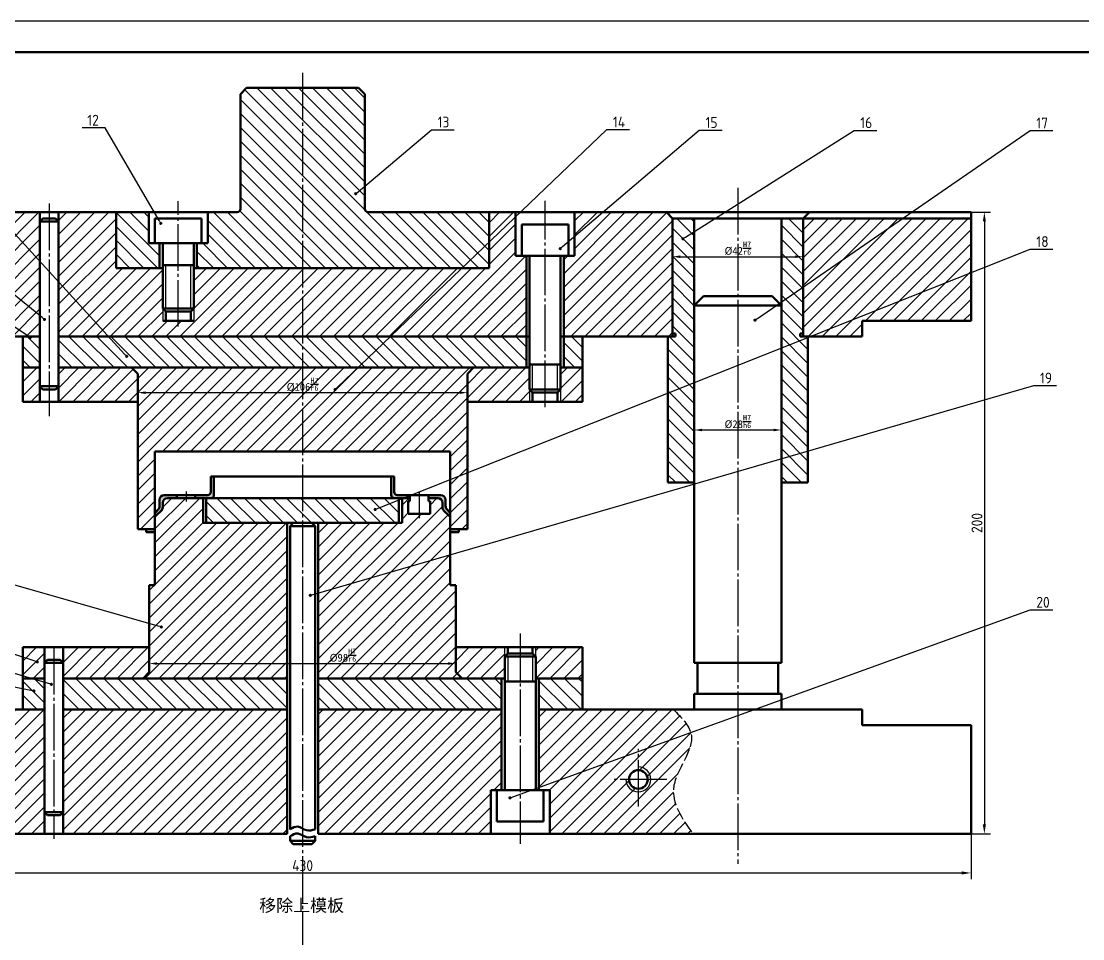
# Model space of a CAD drawing. Header units: millimetres. Extents: x 107 to 948, y 46 to 640.
# Drawn here: x 303.6 to 645, y 344.9 to 640.1 of the extents above; entities that cross this region are included whole.
import ezdxf
from ezdxf import colors
from ezdxf.entities.mleader import LeaderData, LeaderLine
from ezdxf.enums import TextEntityAlignment as Align
from ezdxf.math import Vec2, Vec3

# ---------------------------------------------------------------- set-up
doc = ezdxf.new("R2010")
doc.units = ezdxf.units.MM
doc.linetypes.add('点画线', pattern=[18, 15, -1, 1, -1])
doc.linetypes.add('虚线', pattern=[5, 4, -1])
for name, color, linetype in [('剖面线', 3, 'Continuous'), ('引线', 6, 'Continuous'), ('文字', 7, 'Continuous'), ('标注', 3, 'Continuous'), ('点画线', 1, '点画线'), ('细实线', 1, 'Continuous'), ('虚线', 7, '虚线'), ('辅助线', 4, 'Continuous')]:
    doc.layers.add(name, color=color, linetype=linetype)
doc.layers.add('粗实线', color=7, linetype='Continuous', lineweight=50)
doc.layers.add('粗实线 @ 1', color=7, linetype='Continuous', lineweight=50)
doc.styles.add('数字直体', font='isocp.shx')
doc.styles.add('汉字长仿宋体', font='hyswlongfangsong.ttf', dxfattribs={"width": 0.67})
doc.dimstyles.new('ISO-25', dxfattribs={"dimtxt": 2.5, "dimasz": 2.5, "dimexe": 1.25, "dimexo": 0.625, "dimtad": 1, "dimdsep": 46, "dimtxsty": 'Standard', "dimcen": 2.5, "dimadec": 0, "dimazin": 0, "dimtfac": 1, "dimtmove": 0, "dimatfit": 3, "dimfxl": 1, "dimarcsym": 0})
doc.dimstyles.new('机械基本', dxfattribs={"dimtxt": 3.5, "dimasz": 3, "dimexe": 2, "dimexo": 0, "dimtad": 1, "dimdsep": 46, "dimtxsty": '数字直体', "dimcen": 2.5, "dimadec": 0, "dimazin": 0, "dimtfac": 1, "dimtmove": 0, "dimatfit": 3, "dimfxl": 1, "dimarcsym": 0})

# ---------------------------------------------------------------- blocks, each defined once
blk = doc.blocks.new('*D3')
at = {"layer": 'Defpoints', "color": 0, "transparency": 16777216}
for p in [(179.07, 381.69), (609.07, 381.69), (609.07, 366.1)]:
    blk.add_point(p, dxfattribs=at)
at = {"layer": '标注', "color": 0, "lineweight": -2, "transparency": 16777216}
for p, q in [((179.07, 381.69), (179.07, 364.1)), ((609.07, 381.69), (609.07, 364.1)), ((182.07, 366.1), (606.07, 366.1))]:
    blk.add_line(p, q, dxfattribs=at)
at = {"layer": '标注', "color": 0, "transparency": 16777216}
for points in [[(182.07, 366.6), (182.07, 365.6), (179.07, 366.1)], [(606.07, 366.6), (606.07, 365.6), (609.07, 366.1)]]:
    blk.add_solid(points, dxfattribs=at)
at = {"layer": '标注', "color": 0, "transparency": 16777216, "insert": (394.07, 368.47), "char_height": 3.5, "attachment_point": 5, "style": '数字直体'}
blk.add_mtext('430', dxfattribs=at)
blk = doc.blocks.new('*D6')
at = {"layer": 'Defpoints', "color": 0, "transparency": 16777216}
for p in [(586.07, 578.69), (606.07, 378.69), (613.36, 378.69)]:
    blk.add_point(p, dxfattribs=at)
at = {"layer": '标注', "color": 0, "lineweight": -2, "transparency": 16777216}
for p, q in [((586.07, 578.69), (615.36, 578.69)), ((613.36, 575.69), (613.36, 381.69)), ((606.07, 378.69), (615.36, 378.69))]:
    blk.add_line(p, q, dxfattribs=at)
at = {"layer": '标注', "color": 0, "transparency": 16777216}
for points in [[(612.86, 575.69), (613.86, 575.69), (613.36, 578.69)], [(612.86, 381.69), (613.86, 381.69), (613.36, 378.69)]]:
    blk.add_solid(points, dxfattribs=at)
at = {"layer": '标注', "color": 0, "transparency": 16777216, "insert": (610.98, 478.69), "char_height": 3.5, "attachment_point": 5, "rotation": 90, "style": '数字直体'}
blk.add_mtext('200', dxfattribs=at)
blk = doc.blocks.new('装订A1(带注释性)')
at = {"layer": '粗实线'}
blk.add_line((0, 574), (-806, 574), dxfattribs=at)
at = {"layer": '辅助线'}
blk.add_line((10, 584), (-831, 584), dxfattribs=at)
at = {"layer": '文字', "style": '汉字长仿宋体', "width": 0.67}
for tag, height, p in [('单位名称', 7, (-25, 47)), ('图名', 7, (-25, 28)), ('设计者', 3.5, (-162, 24.46)), ('标准化', 3.5, (-122, 24.46)), ('质量', 3.5, (-68, 13.5)), ('审核者', 3.5, (-162, 10.46)), ('工艺者', 3.5, (-162, 3.54)), ('批准者', 3.5, (-122, 3.54))]:
    blk.add_attdef(tag, text='', height=height, dxfattribs=at).set_placement(p, align=Align.MIDDLE)
at = {"layer": '文字', "style": '数字直体'}
for tag, height, p in [('45', 5, (-75, 42)), ('16.10.10', 3.5, (-148, 24.5)), ('16.10.10', 3.5, (-108, 24.5)), ('1:1', 3.5, (-56, 13.5)), ('16.10.10', 3.5, (-148, 10.5)), ('001', 5, (-25, 9)), ('16.10.10', 3.5, (-148, 3.5)), ('16.10.10', 3.5, (-108, 3.57)), ('1', 3.5, (-87.01, 4.2)), ('1', 3.5, (-63.1, 4.31))]:
    blk.add_attdef(tag, text='', height=height, dxfattribs=at).set_placement(p, align=Align.MIDDLE)
blk = doc.blocks.new('_Dot')
at = {"color": 0, "linetype": 'ByBlock', "lineweight": -2}
blk.add_line((-0.5, 0), (-1, 0), dxfattribs=at)
at = {"color": 0, "linetype": 'ByBlock', "const_width": 0.5}
blk.add_lwpolyline([(-0.25, 0, 1), (0.25, 0, 1)], format="xyb", close=True, dxfattribs=at)
blk = doc.blocks.new('*D18')
at = {"layer": 'Defpoints', "color": 0, "transparency": 16777216}
for p in [(520.07, 508.61), (548.07, 508.61), (548.07, 508.61)]:
    blk.add_point(p, dxfattribs=at)
at = {"layer": '标注', "color": 0, "lineweight": -2, "transparency": 16777216}
for p, q in [((520.07, 509.24), (520.07, 509.86)), ((548.07, 509.24), (548.07, 509.86)), ((522.57, 508.61), (545.57, 508.61))]:
    blk.add_line(p, q, dxfattribs=at)
at = {"layer": '标注', "color": 0, "transparency": 16777216}
for points in [[(522.57, 509.03), (522.57, 508.2), (520.07, 508.61)], [(545.57, 509.03), (545.57, 508.2), (548.07, 508.61)]]:
    blk.add_solid(points, dxfattribs=at)
at = {"layer": '标注', "color": 0, "transparency": 16777216, "insert": (534.07, 511.28), "char_height": 2.5, "attachment_point": 5}
blk.add_mtext('%%C28{\\H0.7x;\\SH7/h6;}', dxfattribs=at)
blk = doc.blocks.new('*D19')
at = {"layer": 'Defpoints', "color": 0, "transparency": 16777216}
for p in [(447.07, 520.62), (341.07, 517.69), (447.07, 517.69)]:
    blk.add_point(p, dxfattribs=at)
at = {"layer": '标注', "color": 0, "lineweight": -2, "transparency": 16777216}
for p, q in [((341.07, 518.31), (341.07, 521.87)), ((343.57, 520.62), (444.57, 520.62)), ((447.07, 518.31), (447.07, 521.87))]:
    blk.add_line(p, q, dxfattribs=at)
at = {"layer": '标注', "color": 0, "transparency": 16777216}
for points in [[(343.57, 521.03), (343.57, 520.2), (341.07, 520.62)], [(444.57, 521.03), (444.57, 520.2), (447.07, 520.62)]]:
    blk.add_solid(points, dxfattribs=at)
at = {"layer": '标注', "color": 0, "transparency": 16777216, "insert": (394.07, 523.28), "char_height": 2.5, "attachment_point": 5}
blk.add_mtext('%%C106{\\H0.7x;\\SH7/r6;}', dxfattribs=at)
blk = doc.blocks.new('*D20')
at = {"layer": 'Defpoints', "color": 0, "transparency": 16777216}
for p in [(344.77, 438.69), (443.37, 438.69), (443.37, 433.47)]:
    blk.add_point(p, dxfattribs=at)
at = {"layer": '标注', "color": 0, "lineweight": -2, "transparency": 16777216}
for p, q in [((344.77, 438.06), (344.77, 432.22)), ((443.37, 438.06), (443.37, 432.22)), ((347.27, 433.47), (440.87, 433.47))]:
    blk.add_line(p, q, dxfattribs=at)
at = {"layer": '标注', "color": 0, "transparency": 16777216}
for points in [[(347.27, 433.89), (347.27, 433.06), (344.77, 433.47)], [(440.87, 433.89), (440.87, 433.06), (443.37, 433.47)]]:
    blk.add_solid(points, dxfattribs=at)
at = {"layer": '标注', "color": 0, "transparency": 16777216, "insert": (407.05, 436.14), "char_height": 2.5, "attachment_point": 5}
blk.add_mtext('%%C98{\\H0.7x;\\SH7/r6;}', dxfattribs=at)
blk = doc.blocks.new('*D42')
at = {"layer": 'Defpoints', "color": 0, "transparency": 16777216}
for p in [(513.07, 576.69), (555.07, 576.69), (555.07, 564.37)]:
    blk.add_point(p, dxfattribs=at)
at = {"layer": '标注', "color": 0, "lineweight": -2, "transparency": 16777216}
for p, q in [((513.07, 576.06), (513.07, 563.12)), ((555.07, 576.06), (555.07, 563.12)), ((515.57, 564.37), (552.57, 564.37))]:
    blk.add_line(p, q, dxfattribs=at)
at = {"layer": '标注', "color": 0, "transparency": 16777216}
for points in [[(515.57, 564.79), (515.57, 563.95), (513.07, 564.37)], [(552.57, 564.79), (552.57, 563.95), (555.07, 564.37)]]:
    blk.add_solid(points, dxfattribs=at)
at = {"layer": '标注', "color": 0, "transparency": 16777216, "insert": (534.07, 567.04), "char_height": 2.5, "attachment_point": 5}
blk.add_mtext('%%C42{\\H0.7x;\\SH7/r6;}', dxfattribs=at)

msp = doc.modelspace()

# ---------------------------------------------------------------- hatches: boundary and pattern name
at = {"layer": '剖面线'}
h = msp.add_hatch(dxfattribs=at)
h.set_pattern_fill('ANSI31', color=256, angle=90)
h.set_pattern_definition([(135, (-57.7298, -62.32), (-2.245064, -2.245064), [])])
h.paths.add_polyline_path([(454.069, 578.688), (415.069, 578.688, -0.4142136), (414.069, 579.688), (414.069, 616.688), (412.069, 618.688), (399.069, 618.688), (376.069, 618.688), (374.069, 616.688), (374.069, 579.688, -0.4142136), (373.069, 578.688), (363.569, 578.688), (363.569, 568.688), (360.069, 568.688), (360.069, 560.688), (400.069, 560.688), (454.069, 560.688)])
h.paths.add_polyline_path([(344.569, 578.688), (337.964, 578.688), (334.069, 578.688), (334.069, 560.688), (348.069, 560.688), (348.069, 568.688), (344.569, 568.688)])
h = msp.add_hatch(dxfattribs=at)
h.set_pattern_fill('ANSI31', color=256)
h.paths.add_polyline_path([(235.069, 576.688), (179.069, 576.688), (179.069, 543.688), (214.069, 543.688), (214.069, 538.688), (235.069, 538.688)])
h.paths.add_polyline_path([(309.569, 576.688), (309.569, 578.688), (275.069, 578.688), (273.069, 576.688), (273.069, 538.688), (309.569, 538.688)])
h.paths.add_polyline_path([(349.069, 560.688), (334.069, 560.688), (334.069, 578.688), (333.069, 578.688), (315.569, 578.688), (315.569, 576.688), (315.569, 538.688), (394.069, 538.688), (394.069, 560.688), (359.069, 560.688), (359.069, 553.688), (359.069, 547.688), (359.069, 543.688), (349.069, 543.688), (349.069, 547.688), (349.069, 553.688)])
h.paths.add_polyline_path([(466.069, 560.51), (466.069, 564.688), (464.569, 564.688), (462.569, 564.688), (462.569, 578.688), (454.069, 578.688), (454.069, 560.688), (400.069, 560.688), (394.069, 560.688), (394.069, 538.688), (466.069, 538.688)])
h.paths.add_polyline_path([(513.069, 576.688), (511.069, 578.688), (481.569, 578.688), (481.569, 564.688), (479.569, 564.688), (478.069, 564.688), (478.069, 538.688), (513.069, 538.688), (513.069, 543.688)])
h.paths.add_polyline_path([(609.069, 576.688), (555.069, 576.688), (555.069, 543.688), (555.069, 538.688), (574.069, 538.688), (574.069, 543.688), (609.069, 543.688)])
h = msp.add_hatch(dxfattribs=at)
h.set_pattern_fill('ANSI31', color=256, angle=90)
h.paths.add_polyline_path([(241.569, 576.688), (235.069, 576.688), (235.069, 539.688), (236.069, 539.688), (236.069, 538.688), (235.069, 538.688), (233.569, 538.688), (233.569, 491.688), (241.569, 491.688), (241.569, 548.688)])
h.paths.add_polyline_path([(273.069, 576.688), (266.569, 576.688), (266.569, 548.688), (266.569, 491.688), (274.569, 491.688), (274.569, 538.688), (272.069, 538.688), (272.069, 539.688), (273.069, 539.688)])
h.paths.add_polyline_path([(520.069, 576.688), (513.069, 576.688), (513.069, 543.688), (513.069, 539.688), (514.069, 539.688), (514.069, 538.688), (511.569, 538.688), (511.569, 491.688), (520.069, 491.688), (520.069, 548.688)])
h.paths.add_polyline_path([(555.069, 576.688), (548.069, 576.688), (548.069, 548.688), (548.069, 491.688), (556.569, 491.688), (556.569, 538.688), (555.069, 538.688), (554.069, 538.688), (554.069, 539.688), (555.069, 539.688), (555.069, 543.688)])
h = msp.add_hatch(dxfattribs=at)
h.set_pattern_fill('ANSI31', color=256, angle=90)
h.paths.add_polyline_path([(309.569, 538.688), (304.069, 538.688), (304.069, 533.688), (304.069, 528.688), (309.569, 528.688)])
h.paths.add_polyline_path([(394.069, 538.688), (315.569, 538.688), (315.569, 528.688), (394.069, 528.688)])
h.paths.add_polyline_path([(466.069, 538.688), (394.069, 538.688), (394.069, 528.688), (400.069, 528.688), (466.069, 528.688)])
h.paths.add_polyline_path([(484.069, 533.688), (484.069, 538.688), (478.069, 538.688), (478.069, 528.688), (484.069, 528.688)])
h = msp.add_hatch(dxfattribs=at)
h.set_pattern_fill('ANSI31', color=256)
h.paths.add_polyline_path([(309.569, 528.688), (304.069, 528.688), (304.069, 521.688), (304.069, 517.688), (309.569, 517.688), (309.569, 522.688)])
h.paths.add_polyline_path([(341.069, 526.688), (339.069, 528.688), (315.569, 528.688), (315.569, 522.688), (315.569, 517.688), (341.069, 517.688)])
h.paths.add_polyline_path([(467.069, 528.688), (449.069, 528.688), (447.069, 526.688), (447.069, 517.688), (467.069, 517.688), (467.069, 521.688)])
h.paths.add_polyline_path([(484.069, 528.688), (477.069, 528.688), (477.069, 521.688), (477.069, 517.688), (484.069, 517.688), (484.069, 521.688)])
h = msp.add_hatch(dxfattribs=at)
h.set_pattern_fill('ANSI31', color=256)
h.paths.add_polyline_path([(394.069, 528.688), (339.069, 528.688), (341.069, 526.688), (341.069, 499.688), (341.069, 476.688), (346.569, 476.688), (346.569, 501.691), (394.069, 501.691)])
h.paths.add_polyline_path([(447.069, 526.688), (449.069, 528.688), (400.069, 528.688), (394.069, 528.688), (394.069, 501.691), (441.569, 501.691), (441.569, 476.688), (447.069, 476.688), (447.069, 499.688)])
h = msp.add_hatch(dxfattribs=at)
h.set_pattern_fill('ANSI31', color=256, angle=90)
h.paths.add_polyline_path([(394.069, 486.688), (363.069, 486.688), (363.069, 478.688), (394.069, 478.688)])
h.paths.add_polyline_path([(425.069, 486.688), (394.069, 486.688), (394.069, 478.688), (425.069, 478.688)])
h.paths.add_polyline_path([(417.166, 482.95, -1), (417.631, 483.134, -1)], flags=16)
h = msp.add_hatch(dxfattribs=at)
h.set_pattern_fill('ANSI31', color=256)
h.paths.add_polyline_path([(311.069, 438.688), (304.069, 438.688), (304.069, 429.454), (306.711, 428.688), (311.069, 428.688)])
h.paths.add_polyline_path([(308.488, 434.071, -1), (308.963, 433.916, -1)], flags=16)
h.paths.add_polyline_path([(344.769, 438.688), (330.319, 438.688), (324.069, 438.688), (317.069, 438.688), (317.069, 428.688), (330.319, 428.688), (342.769, 428.688), (344.769, 430.688)])
h.paths.add_polyline_path([(459.069, 435.688), (459.069, 438.688), (457.819, 438.688), (443.369, 438.688), (443.369, 430.688), (445.369, 428.688), (457.819, 428.688), (459.069, 428.688)])
h.paths.add_polyline_path([(484.069, 438.688), (476.069, 438.688), (469.069, 438.688), (469.069, 435.688), (469.069, 428.688), (475.069, 428.688), (484.069, 428.688)])
h = msp.add_hatch(dxfattribs=at)
h.set_pattern_fill('ANSI31', color=256, angle=90)
h.paths.add_polyline_path([(311.069, 427.424), (306.711, 428.688), (304.069, 428.688), (304.069, 418.688), (308.569, 418.688), (311.069, 418.688)])
h.paths.add_polyline_path([(307.401, 424.698, -1), (307.891, 424.6, -1)], flags=16)
h.paths.add_polyline_path([(311.069, 428.688), (306.711, 428.688), (311.069, 427.424)])
h.paths.add_polyline_path([(389.069, 428.688), (330.319, 428.688), (317.069, 428.688), (317.069, 418.688), (330.319, 418.688), (389.069, 418.688)])
h.paths.add_polyline_path([(458.069, 428.688), (457.819, 428.688), (443.569, 428.688), (424.069, 428.688), (414.069, 428.688), (399.069, 428.688), (399.069, 418.688), (424.069, 418.688), (436.569, 418.688), (458.069, 418.688)])
h.paths.add_polyline_path([(484.069, 428.688), (475.069, 428.688), (470.069, 428.688), (470.069, 418.688), (484.069, 418.688)])
h = msp.add_hatch(dxfattribs=at)
h.set_pattern_fill('ANSI31', color=256)
h.paths.add_polyline_path([(241.569, 418.688), (214.069, 418.688), (214.069, 413.688), (179.069, 413.688), (179.069, 381.688, 0.4142136), (182.069, 378.688), (241.569, 378.688), (241.569, 384.688)])
h.paths.add_polyline_path([(311.069, 418.688), (310.569, 418.688), (308.569, 418.688), (266.569, 418.688), (266.569, 384.688), (266.569, 378.688), (311.069, 378.688), (311.069, 380.688)])
h.paths.add_polyline_path([(389.069, 418.688), (330.319, 418.688), (317.069, 418.688), (317.069, 380.688), (317.069, 378.688), (340.319, 378.688), (389.069, 378.688)])
h.paths.add_polyline_path([(458.069, 418.688), (436.569, 418.688), (424.069, 418.688), (399.069, 418.688), (399.069, 378.688), (447.819, 378.688), (454.569, 378.688), (454.569, 392.688), (458.069, 392.688)])
edge = h.paths.add_edge_path()
edge.add_spline(control_points=[(519.58, 378.688), (516.142, 383.619), (508.936, 393.954), (523.244, 408.862), (515.944, 416.111), (513.349, 418.688)], knot_values=[0, 0, 0, 0, 16.2809053, 34.1190149, 43.9558064, 43.9558064, 43.9558064, 43.9558064], degree=3, periodic=0)
edge.add_line((513.349, 418.688), (470.069, 418.688))
edge.add_line((470.069, 418.688), (470.069, 392.688))
edge.add_line((470.069, 392.688), (473.569, 392.688))
edge.add_line((473.569, 392.688), (473.569, 378.688))
edge.add_line((473.569, 378.688), (519.58, 378.688))
h.paths.add_polyline_path([(499.069, 396.188, -1), (505.069, 396.188, -1)], flags=16)
at = {"layer": '标注'}
h = msp.add_hatch(dxfattribs=at)
h.set_pattern_fill('ANSI31', color=256)
h.paths.add_polyline_path([(389.069, 478.688), (362.069, 478.688), (362.069, 486.688), (359.569, 486.688), (353.569, 486.688), (350.569, 486.688, 0.4142136), (349.069, 485.188), (349.069, 483.694, -0.2064197), (348.598, 482.603), (347.002, 481.097, -0.0871835), (346.569, 480.811), (346.569, 458.688), (344.769, 458.688), (344.769, 430.688), (342.769, 428.688), (389.069, 428.688)])
h.paths.add_polyline_path([(348.868, 445.163, -1), (348.387, 445.3, -1)], flags=16)
h.paths.add_polyline_path([(443.369, 458.688), (441.569, 458.688), (441.569, 468.47), (399.069, 456.151), (399.069, 428.688), (414.069, 428.688), (424.069, 428.688), (443.569, 428.688), (445.369, 428.688), (443.369, 430.688)])
h.paths.add_polyline_path([(441.569, 468.47), (441.569, 480.811, -0.0871835), (441.135, 481.097), (439.539, 482.603, -0.2064197), (439.069, 483.694), (439.069, 485.188, 0.4142136), (437.569, 486.688), (434.569, 486.688), (434.569, 485.688), (435.069, 485.688), (435.069, 481.688), (428.069, 481.688), (428.069, 485.688), (428.569, 485.688), (428.569, 486.688), (426.572, 486.688), (426.069, 486.488), (426.069, 478.688), (399.069, 478.688), (399.069, 456.151)])
at = {"layer": '粗实线'}
h = msp.add_hatch(color=256, dxfattribs=at)
h.dxf.hatch_style = 1
h.paths.add_polyline_path([(349.069, 483.694), (349.069, 485.188, -0.4142136), (350.569, 486.688), (353.569, 486.688), (353.569, 487.688), (349.569, 487.688, 0.4142136), (348.069, 486.188), (348.069, 484.059, -0.2027178), (347.614, 482.983), (346.716, 482.111, -0.0323682), (346.569, 481.986), (346.569, 480.811, 0.0871835), (347.002, 481.097), (348.598, 482.603, 0.2064197)])
h.paths.add_polyline_path([(365.569, 487.688), (365.569, 493.688), (364.569, 493.688), (364.569, 488.688, -0.4142136), (363.569, 487.688), (359.569, 487.688), (359.569, 486.688), (364.569, 486.688, 0.4142136)])
h.paths.add_polyline_path([(428.569, 487.481), (428.569, 487.688), (424.569, 487.688, -0.4142136), (423.569, 488.688), (423.569, 493.688), (422.569, 493.688), (422.569, 487.688, 0.4142136), (423.569, 486.688), (426.069, 486.688), (426.572, 486.688)])
h.paths.add_polyline_path([(428.569, 487.481), (426.572, 486.688), (428.569, 486.688)], flags=17)
h.paths.add_polyline_path([(438.569, 487.688), (434.569, 487.688), (434.569, 486.688), (437.569, 486.688, -0.4142136), (439.069, 485.188), (439.069, 483.694, 0.2064197), (439.539, 482.603), (441.135, 481.097, 0.0871835), (441.569, 480.811), (441.569, 481.986, -0.0323682), (441.421, 482.111), (440.523, 482.983, -0.2027178), (440.069, 484.059), (440.069, 486.188, 0.4142136)])
h.paths.add_polyline_path([(444.369, 476.688), (441.569, 476.688), (441.569, 475.688), (444.369, 475.688)])
h.paths.add_polyline_path([(346.569, 476.688), (343.769, 476.688), (343.769, 475.688), (346.569, 475.688)])

# ---------------------------------------------------------------- linework, layer by layer
at = {"layer": '引线'}
msp.add_arc((502.069, 396.188), 4, 180, 90, dxfattribs=at)
at = {"layer": '点画线'}
for p, q in [((394.069, 623.482), (394.069, 94.384)), ((534.069, 586.466), (534.069, 369.082)), ((312.569, 581.44), (312.569, 513.092)), ((354.069, 541.855), (354.069, 582.278)), ((472.069, 515.938), (472.069, 582.364)), ((356.569, 488.833), (356.569, 485.638)), ((431.569, 488.802), (431.569, 480.23)), ((394.069, 486.688), (394.069, 483.133)), ((464.069, 443.098), (464.069, 375.464)), ((314.069, 438.486), (314.069, 377.091)), ((502.069, 387.454), (502.069, 406.032)), ((511.268, 396.188), (493.189, 396.188))]:
    msp.add_line(p, q, dxfattribs=at)
at = {"layer": '粗实线'}
for p, q in [((376.069, 618.688), (374.069, 616.688)), ((376.069, 618.688), (399.069, 618.688)), ((399.069, 618.688), (412.069, 618.688)), ((412.069, 618.688), (414.069, 616.688)), ((374.069, 579.688), (374.069, 616.688)), ((414.069, 616.688), (414.069, 579.688)), ((179.069, 578.688), (373.069, 578.688)), ((309.569, 576.688), (309.569, 578.688)), ((315.569, 576.688), (315.569, 578.688)), ((333.069, 578.688), (354.069, 578.688)), ((334.069, 560.688), (334.069, 578.688)), ((354.069, 578.688), (337.964, 578.688)), ((344.569, 568.688), (344.569, 578.688)), ((363.569, 578.688), (373.069, 578.688)), ((363.569, 568.688), (363.569, 578.688)), ((415.069, 578.688), (609.069, 578.688)), ((415.069, 578.688), (455.069, 578.688)), ((454.069, 578.688), (454.069, 560.688)), ((462.569, 564.688), (462.569, 578.688)), ((481.569, 564.688), (481.569, 578.688)), ((511.069, 578.688), (513.069, 576.688)), ((557.069, 578.688), (555.069, 576.688)), ((609.069, 578.688), (609.069, 543.688)), ((309.569, 575.688), (310.569, 576.688)), ((309.569, 522.688), (309.569, 576.688)), ((309.569, 575.688), (315.569, 575.688)), ((312.569, 576.688), (310.569, 576.688)), ((312.569, 576.688), (314.569, 576.688)), ((315.569, 575.688), (314.569, 576.688)), ((315.569, 576.688), (315.569, 522.688)), ((361.569, 576.688), (346.569, 576.688)), ((346.569, 576.688), (346.569, 568.688)), ((361.569, 568.688), (361.569, 576.688)), ((479.569, 574.688), (464.569, 574.688)), ((464.569, 574.688), (464.569, 564.688)), ((479.569, 564.688), (479.569, 574.688)), ((520.069, 576.688), (513.069, 576.688)), ((513.069, 576.688), (513.069, 543.688)), ((520.069, 548.688), (520.069, 576.688)), ((555.069, 576.688), (520.069, 576.688)), ((548.069, 548.688), (548.069, 576.688)), ((555.069, 543.688), (555.069, 576.688)), ((555.069, 576.688), (609.069, 576.688)), ((344.569, 568.688), (363.569, 568.688)), ((348.069, 568.688), (348.069, 560.688)), ((349.069, 568.688), (349.069, 553.688)), ((359.069, 568.688), (359.069, 553.688)), ((360.069, 568.688), (360.069, 560.688)), ((464.569, 564.688), (462.569, 564.688)), ((464.569, 564.688), (472.069, 564.688)), ((466.069, 564.688), (466.069, 533.688)), ((467.069, 564.688), (467.069, 521.688)), ((467.069, 564.688), (477.069, 564.688)), ((472.069, 564.688), (479.569, 564.688)), ((477.069, 564.688), (477.069, 521.688)), ((478.069, 564.688), (478.069, 528.688)), ((479.569, 564.688), (481.569, 564.688)), ((334.069, 560.688), (348.069, 560.688)), ((334.069, 560.688), (349.069, 560.688)), ((349.069, 561.688), (359.069, 561.688)), ((359.069, 560.688), (400.069, 560.688)), ((360.069, 560.688), (388.069, 560.688)), ((454.069, 560.688), (400.069, 560.688)), ((400.069, 560.688), (454.069, 560.688)), ((466.069, 528.688), (466.069, 560.51)), ((349.069, 553.688), (349.069, 547.688)), ((359.069, 553.688), (359.069, 547.688)), ((523.069, 551.688), (520.069, 548.688)), ((545.069, 551.688), (523.069, 551.688)), ((545.069, 551.688), (548.069, 548.688)), ((349.069, 547.688), (359.069, 547.688)), ((350.069, 546.688), (349.069, 547.688)), ((358.069, 546.688), (350.069, 546.688)), ((350.069, 546.688), (350.069, 543.688)), ((358.069, 546.688), (359.069, 547.688)), ((358.069, 546.688), (358.069, 543.688)), ((548.069, 548.688), (520.069, 548.688)), ((520.069, 548.688), (520.069, 433.688)), ((548.069, 433.688), (548.069, 548.688)), ((349.069, 543.688), (359.069, 543.688)), ((513.069, 543.688), (513.069, 538.688)), ((555.069, 543.688), (555.069, 538.688)), ((609.069, 543.688), (574.069, 543.688)), ((574.069, 543.688), (574.069, 538.688)), ((514.069, 539.688), (513.069, 539.688)), ((514.069, 538.688), (514.069, 539.688)), ((554.069, 538.688), (554.069, 539.688)), ((554.069, 539.688), (555.069, 539.688)), ((309.569, 538.688), (272.069, 538.688)), ((304.069, 538.688), (304.069, 533.688)), ((315.569, 538.688), (467.069, 538.688)), ((477.069, 538.688), (514.069, 538.688)), ((484.069, 533.688), (484.069, 538.688)), ((511.569, 538.688), (511.569, 491.688)), ((555.069, 538.688), (554.069, 538.688)), ((555.069, 538.688), (574.069, 538.688)), ((556.569, 538.688), (556.569, 491.688)), ((304.069, 533.688), (304.069, 521.688)), ((484.069, 533.688), (484.069, 521.688)), ((467.069, 529.688), (477.069, 529.688)), ((304.069, 528.688), (309.569, 528.688)), ((315.569, 528.688), (400.069, 528.688)), ((339.069, 528.688), (341.069, 526.688)), ((341.069, 526.688), (341.069, 499.688)), ((400.069, 528.688), (467.069, 528.688)), ((449.069, 528.688), (447.069, 526.688)), ((447.069, 526.688), (447.069, 499.688)), ((477.069, 528.688), (484.069, 528.688)), ((315.569, 522.688), (309.569, 522.688)), ((310.569, 521.688), (309.569, 522.688)), ((309.569, 522.688), (309.569, 517.688)), ((314.569, 521.688), (315.569, 522.688)), ((315.569, 522.688), (315.569, 517.688)), ((304.069, 521.688), (304.069, 517.688)), ((314.569, 521.688), (310.569, 521.688)), ((467.069, 521.688), (477.069, 521.688)), ((468.069, 520.688), (467.069, 521.688)), ((476.069, 520.688), (468.069, 520.688)), ((468.069, 520.688), (468.069, 517.688)), ((476.069, 520.688), (477.069, 521.688)), ((476.069, 520.688), (476.069, 517.688)), ((484.069, 517.688), (484.069, 521.688)), ((304.069, 517.688), (341.069, 517.688)), ((447.069, 517.688), (484.069, 517.688)), ((341.069, 499.688), (341.069, 476.688)), ((346.569, 501.691), (441.569, 501.691)), ((346.569, 458.688), (346.569, 501.691)), ((441.569, 458.688), (441.569, 501.691)), ((447.069, 499.688), (447.069, 476.688)), ((364.569, 493.688), (364.569, 488.688)), ((364.569, 493.688), (365.569, 493.688)), ((365.569, 493.688), (365.569, 487.688)), ((365.569, 493.688), (422.569, 493.688)), ((422.569, 493.688), (422.569, 487.688)), ((422.569, 493.688), (423.569, 493.688)), ((423.569, 493.688), (423.569, 488.688)), ((511.569, 491.688), (520.069, 491.688)), ((556.569, 491.688), (548.069, 491.688)), ((348.069, 486.188), (348.069, 484.059)), ((349.069, 485.188), (349.069, 483.694)), ((349.569, 487.688), (363.569, 487.688)), ((350.569, 486.688), (353.569, 486.688)), ((353.569, 486.688), (353.569, 487.688)), ((353.569, 486.688), (359.569, 486.688)), ((359.569, 486.688), (359.569, 487.688)), ((359.569, 486.688), (364.569, 486.688)), ((362.069, 478.688), (362.069, 486.688)), ((362.069, 486.688), (426.069, 486.688)), ((363.069, 478.688), (363.069, 486.688)), ((423.569, 486.688), (428.569, 486.688)), ((424.569, 487.688), (438.569, 487.688)), ((425.069, 478.688), (425.069, 486.688)), ((426.069, 486.688), (426.069, 478.688)), ((428.069, 485.688), (428.069, 481.688)), ((428.069, 485.688), (428.569, 485.688)), ((428.569, 485.688), (428.569, 487.688)), ((434.569, 485.688), (434.569, 487.688)), ((434.569, 486.688), (437.569, 486.688)), ((435.069, 485.688), (434.569, 485.688)), ((435.069, 481.688), (435.069, 485.688)), ((439.069, 485.188), (439.069, 483.694)), ((440.069, 486.188), (440.069, 484.059)), ((347.614, 482.983), (346.716, 482.111)), ((347.002, 481.097), (348.598, 482.603)), ((428.069, 481.688), (435.069, 481.688)), ((441.135, 481.097), (439.539, 482.603)), ((440.523, 482.983), (441.421, 482.111)), ((426.069, 478.688), (362.069, 478.688)), ((389.069, 478.688), (389.069, 378.688)), ((391.069, 478.688), (390.069, 477.688)), ((397.069, 478.688), (398.069, 477.688)), ((399.069, 478.688), (399.069, 378.688)), ((346.569, 476.688), (341.069, 476.688)), ((343.769, 476.688), (343.769, 475.688)), ((346.569, 475.688), (343.769, 475.688)), ((398.069, 477.688), (390.069, 477.688)), ((390.069, 477.688), (390.069, 380.1)), ((398.069, 477.688), (398.069, 384.688)), ((441.569, 476.688), (447.069, 476.688)), ((441.569, 475.688), (444.369, 475.688)), ((444.369, 476.688), (444.369, 475.688)), ((344.769, 458.688), (346.569, 458.688)), ((344.769, 458.688), (344.769, 430.688)), ((443.369, 458.688), (441.569, 458.688)), ((443.369, 458.688), (443.369, 430.688)), ((304.069, 438.688), (304.069, 418.688)), ((304.069, 438.688), (324.069, 438.688)), ((311.069, 428.688), (311.069, 438.688)), ((317.069, 428.688), (317.069, 438.688)), ((324.069, 438.688), (330.319, 438.688)), ((330.319, 438.688), (344.769, 438.688)), ((443.369, 438.688), (457.819, 438.688)), ((457.819, 438.688), (468.069, 438.688)), ((460.069, 436.688), (460.069, 438.688)), ((476.069, 438.688), (464.069, 438.688)), ((468.069, 436.688), (468.069, 438.688)), ((476.069, 438.688), (484.069, 438.688)), ((484.069, 438.688), (476.069, 438.688)), ((484.069, 438.688), (484.069, 418.688)), ((312.069, 434.688), (311.069, 433.688)), ((317.069, 433.688), (311.069, 433.688)), ((316.069, 434.688), (312.069, 434.688)), ((316.069, 434.688), (317.069, 433.688)), ((460.069, 436.688), (459.069, 435.688)), ((469.069, 435.688), (459.069, 435.688)), ((459.069, 435.688), (459.069, 419.688)), ((468.069, 436.688), (460.069, 436.688)), ((468.069, 436.688), (469.069, 435.688)), ((469.069, 435.688), (469.069, 419.688)), ((521.069, 433.688), (520.069, 433.688)), ((521.069, 428.688), (521.069, 433.688)), ((521.069, 433.688), (547.069, 433.688)), ((547.069, 423.688), (547.069, 433.688)), ((547.069, 433.688), (548.069, 433.688)), ((344.769, 430.688), (342.769, 428.688)), ((443.369, 430.688), (445.369, 428.688)), ((443.369, 430.688), (445.369, 428.688)), ((304.069, 428.688), (311.069, 428.688)), ((311.069, 428.688), (311.069, 380.688)), ((317.069, 380.688), (317.069, 428.688)), ((317.069, 428.688), (330.319, 428.688)), ((330.319, 428.688), (389.069, 428.688)), ((399.069, 428.688), (414.069, 428.688)), ((414.069, 428.688), (424.069, 428.688)), ((415.069, 428.688), (423.069, 428.688)), ((443.569, 428.688), (424.069, 428.688)), ((443.569, 428.688), (457.819, 428.688)), ((457.819, 428.688), (459.069, 428.688)), ((458.069, 428.688), (458.069, 392.688)), ((459.069, 427.688), (469.069, 427.688)), ((469.069, 428.688), (475.069, 428.688)), ((470.069, 392.688), (470.069, 428.688)), ((475.069, 428.688), (484.069, 428.688)), ((521.069, 423.688), (521.069, 428.688)), ((459.069, 425.688), (459.069, 392.688)), ((469.069, 425.688), (469.069, 392.688)), ((520.069, 423.688), (520.069, 418.688)), ((520.069, 423.688), (521.069, 423.688)), ((521.069, 423.688), (547.069, 423.688)), ((548.069, 423.688), (547.069, 423.688)), ((548.069, 418.688), (548.069, 423.688)), ((308.569, 418.688), (266.569, 418.688)), ((311.069, 418.688), (308.569, 418.688)), ((311.069, 418.688), (310.569, 418.688)), ((330.319, 418.688), (317.069, 418.688)), ((389.069, 418.688), (330.319, 418.688)), ((408.069, 418.688), (399.069, 418.688)), ((399.069, 418.688), (424.069, 418.688)), ((424.069, 418.688), (436.569, 418.688)), ((458.069, 418.688), (436.569, 418.688)), ((520.069, 418.688), (470.069, 418.688)), ((520.069, 418.688), (548.069, 418.688)), ((574.069, 418.688), (548.069, 418.688)), ((574.069, 413.688), (574.069, 418.688)), ((586.069, 413.688), (574.069, 413.688)), ((586.069, 413.688), (609.069, 413.688)), ((609.069, 381.688), (609.069, 413.688)), ((473.569, 392.688), (454.569, 392.688)), ((454.569, 392.688), (454.569, 378.688)), ((456.569, 382.688), (456.569, 392.688)), ((471.569, 382.688), (471.569, 392.688)), ((473.569, 378.688), (473.569, 392.688)), ((317.069, 385.688), (311.069, 385.688)), ((311.069, 385.688), (312.069, 384.688)), ((316.069, 384.688), (312.069, 384.688)), ((317.069, 385.688), (316.069, 384.688)), ((398.069, 384.688), (398.069, 380.1)), ((464.069, 382.688), (456.569, 382.688)), ((464.069, 382.688), (471.569, 382.688)), ((311.069, 380.688), (311.069, 378.688)), ((317.069, 380.688), (317.069, 378.688)), ((609.069, 381.688), (609.069, 378.688)), ((182.069, 378.688), (340.319, 378.688)), ((340.319, 378.688), (389.069, 378.688)), ((390.069, 376.383), (390.069, 377.883)), ((390.069, 377.883), (390.069, 376.383)), ((398.069, 376.383), (390.069, 376.383)), ((390.069, 376.383), (391.069, 375.383)), ((398.069, 376.383), (397.069, 375.383)), ((398.069, 377.883), (398.069, 376.383)), ((399.069, 378.688), (447.819, 378.688)), ((447.819, 378.688), (606.069, 378.688)), ((609.069, 378.688), (606.069, 378.688)), ((397.069, 375.383), (391.069, 375.383))]:
    msp.add_line(p, q, dxfattribs=at)
msp.add_circle((502.069, 396.188), 3, dxfattribs=at)
for centre, radius, start, end in [((373.069, 579.688), 1, 270, 0), ((415.069, 579.688), 1, 180, 270), ((363.569, 488.688), 1, 270, 0), ((424.569, 488.688), 1, 180, 270), ((349.569, 486.188), 1.5, 90, 180), ((350.569, 485.188), 1.5, 90, 180), ((364.569, 487.688), 1, 270, 360), ((423.569, 487.688), 1, 180, 270), ((437.569, 485.188), 1.5, 0, 90), ((438.569, 486.188), 1.5, 0, 90), ((345.671, 483.188), 1.5, 306.746, 314.16166), ((346.569, 484.059), 1.5, 314.16166, 0), ((347.569, 483.694), 1.5, 313.34734, 0), ((440.569, 483.694), 1.5, 180, 226.65266), ((441.569, 484.059), 1.5, 180, 225.83834), ((442.466, 483.188), 1.5, 225.83834, 233.254), ((345.972, 482.188), 1.5, 293.41674, 313.34734), ((442.165, 482.188), 1.5, 226.65266, 246.58326)]:
    msp.add_arc(centre, radius, start, end, dxfattribs=at)
for points in [[(390.069, 380.1), (392.516, 381.032), (395.346, 379.829), (398.069, 380.1)], [(390.069, 377.883), (392.516, 378.815), (395.346, 377.612), (398.069, 377.883)]]:
    msp.add_spline(points, degree=3, dxfattribs=at)
at = {"layer": '细实线'}
for p, q in [((350.069, 547.688), (350.069, 561.688)), ((358.069, 547.688), (358.069, 561.688)), ((349.069, 547.688), (349.069, 543.688)), ((359.069, 547.688), (359.069, 543.688)), ((468.069, 521.688), (468.069, 529.688)), ((476.069, 521.688), (476.069, 529.688)), ((467.069, 521.688), (467.069, 517.688)), ((477.069, 521.688), (477.069, 517.688)), ((459.069, 435.688), (459.069, 438.688)), ((469.069, 435.688), (469.069, 438.688)), ((460.069, 435.688), (460.069, 427.688)), ((468.069, 435.688), (468.069, 427.688))]:
    msp.add_line(p, q, dxfattribs=at)
at = {"layer": '虚线'}
msp.add_spline([(513.349, 418.688), (519.073, 410.688), (513.435, 393.764), (519.58, 378.688)], degree=3, dxfattribs=at)

# ---------------------------------------------------------------- block references
at = {"layer": '粗实线 @ 1'}
msp.add_blockref('装订A1(带注释性)', (938.441, 56.117), dxfattribs=at)

# ---------------------------------------------------------------- texts
at = {"layer": '文字', "insert": (380.106, 357.667), "char_height": 4, "attachment_point": 1}
msp.add_mtext_dynamic_manual_height_columns('{\\fSimSun|b0|i0|c134|p2;移除上模板}', width=36.72498, gutter_width=12.5, heights=[0], dxfattribs=at)

# ---------------------------------------------------------------- dimensions: what is measured, and where the dimension line sits
at = {"layer": '标注'}
dim = msp.add_linear_dim(base=(613.36, 378.688), p1=(586.069, 578.688), p2=(606.069, 378.688), angle=90, dimstyle='机械基本', dxfattribs=at)
dim.commit()
dim.dimension.update_dxf_attribs({"geometry": '*D6', "text_midpoint": (613.36, 478.688), "dimtype": 160})
dim = msp.add_linear_dim(base=(555.069, 564.369), p1=(513.069, 576.688), p2=(555.069, 576.688), text='%%C42{\\H0.7x;\\SH7/r6;}', dimstyle='ISO-25', dxfattribs=at)
dim.commit()
dim.dimension.update_dxf_attribs({"geometry": '*D42', "text_midpoint": (534.069, 567.035)})
for base, p1, p2, text, picture, middle in [((447.069, 520.617), (341.069, 517.688), (447.069, 517.688), '%%C106{\\H0.7x;\\SH7/r6;}', '*D19', (394.069, 520.617)), ((548.069, 508.612), (520.069, 508.612), (548.069, 508.612), '%%C28{\\H0.7x;\\SH7/h6;}', '*D18', (534.069, 508.612)), ((443.369, 433.474), (344.769, 438.688), (443.369, 438.688), '%%C98{\\H0.7x;\\SH7/r6;}', '*D20', (407.047, 433.474))]:
    dim = msp.add_linear_dim(base=base, p1=p1, p2=p2, text=text, dimstyle='ISO-25', dxfattribs=at)
    dim.commit()
    dim.dimension.update_dxf_attribs({"geometry": picture, "text_midpoint": middle, "dimtype": 160})
dim = msp.add_linear_dim(base=(609.069, 366.099), p1=(179.069, 381.688), p2=(609.069, 381.688), dimstyle='机械基本', dxfattribs=at)
dim.commit()
dim.dimension.update_dxf_attribs({"geometry": '*D3', "text_midpoint": (394.069, 366.099), "dimtype": 160})

# ---------------------------------------------------------------- leaders
at = {"layer": '引线'}
ml = msp.add_multileader_mtext('Standard', dxfattribs=at)
ml.set_content('9', color=256, style='数字直体')
ml.set_leader_properties()
ml.set_arrow_properties(name='DOT')
ml.build(insert=Vec2(0, 0))
ml.multileader.update_dxf_attribs({"has_dogleg": 0, "text_left_attachment_type": 5, "text_right_attachment_type": 5, "arrow_head_size": 1})
ctx = ml.context
ctx.base_point, ctx.char_height, ctx.arrow_head_size, ctx.plane_origin = Vec3(195.805, 606.745), 3.5, 1, Vec3(306.511, 538.399)
ctx.left_attachment, ctx.right_attachment, ctx.text_align_type = 5, 5, 2
notes = []
notes.append((ctx, [(0, (1, 1, 0), (209.588, 606.745), (-1, 0), 8, [(0, [(306.511, 538.399)], 0, [])])]))
ctx.mtext.insert, ctx.mtext.alignment, ctx.mtext.flow_direction = Vec3(199.588, 610.945), 3, 5
ml = msp.add_multileader_mtext('Standard', dxfattribs=at)
ml.set_content('10', color=256, style='数字直体')
ml.set_leader_properties()
ml.set_arrow_properties(name='DOT')
ml.build(insert=Vec2(0, 0))
ml.multileader.update_dxf_attribs({"has_dogleg": 0, "text_left_attachment_type": 5, "text_right_attachment_type": 5, "arrow_head_size": 1})
ctx = ml.context
ctx.base_point, ctx.char_height, ctx.arrow_head_size, ctx.plane_origin = Vec3(226.577, 606.745), 3.5, 1, Vec3(311.027, 544.183)
ctx.left_attachment, ctx.right_attachment, ctx.text_align_type = 5, 5, 2
notes.append((ctx, [(0, (1, 1, 0), (241.73, 606.745), (-1, 0), 8, [(0, [(311.027, 544.183)], 0, [])])]))
ctx.mtext.insert, ctx.mtext.alignment, ctx.mtext.flow_direction = Vec3(231.73, 610.945), 3, 5
ml = msp.add_multileader_mtext('Standard', dxfattribs=at)
ml.set_content('11', color=256, style='数字直体')
ml.set_leader_properties()
ml.set_arrow_properties(name='DOT')
ml.build(insert=Vec2(0, 0))
ml.multileader.update_dxf_attribs({"has_dogleg": 0, "text_left_attachment_type": 5, "text_right_attachment_type": 5, "arrow_head_size": 1})
ctx = ml.context
ctx.base_point, ctx.char_height, ctx.arrow_head_size, ctx.plane_origin = Vec3(262.855, 606.952), 3.5, 1, Vec3(321.148, 529.629)
ctx.left_attachment, ctx.right_attachment, ctx.text_align_type = 5, 5, 2
notes.append((ctx, [(0, (1, 1, 0), (277.305, 606.952), (-1, 0), 8, [(0, [(337.496, 532.317)], 0, [])])]))
ctx.mtext.insert, ctx.mtext.alignment, ctx.mtext.flow_direction = Vec3(267.305, 611.152), 3, 5
ml = msp.add_multileader_mtext('Standard', dxfattribs=at)
ml.set_content('12', color=256, style='数字直体')
ml.set_leader_properties()
ml.set_arrow_properties(name='DOT')
ml.build(insert=Vec2(0, 0))
ml.multileader.update_dxf_attribs({"has_dogleg": 0, "text_left_attachment_type": 5, "text_right_attachment_type": 5, "arrow_head_size": 1})
ctx = ml.context
ctx.base_point, ctx.char_height, ctx.arrow_head_size, ctx.plane_origin = Vec3(323.161, 605.821), 3.5, 1, Vec3(348.434, 575.099)
ctx.left_attachment, ctx.right_attachment, ctx.text_align_type = 5, 5, 2
notes.append((ctx, [(1, (1, 1, 0), (338.521, 605.821), (-1, 0), 8, [(0, [(348.434, 575.099)], 0, [])])]))
ctx.mtext.insert, ctx.mtext.alignment, ctx.mtext.flow_direction = Vec3(328.521, 610.022), 3, 5
ml = msp.add_multileader_mtext('Standard', dxfattribs=at)
ml.set_content('14', color=256, style='数字直体')
ml.set_leader_properties()
ml.set_arrow_properties(name='DOT')
ml.build(insert=Vec2(0, 0))
ml.multileader.update_dxf_attribs({"has_dogleg": 0, "text_left_attachment_type": 5, "text_right_attachment_type": 5, "arrow_head_size": 1})
ctx = ml.context
ctx.base_point, ctx.char_height, ctx.arrow_head_size, ctx.plane_origin = Vec3(491.895, 605.237), 3.5, 1, Vec3(410.462, 497.718)
ctx.left_attachment, ctx.right_attachment = 5, 5
notes.append((ctx, [(0, (1, 1, 0), (483.895, 605.237), (1, 0), 8, [(0, [(404.501, 521.631)], 0, [])])]))
ctx.mtext.insert, ctx.mtext.flow_direction = Vec3(493.895, 609.437), 5
ml = msp.add_multileader_mtext('Standard', dxfattribs=at)
ml.set_content('13', color=256, style='数字直体')
ml.set_leader_properties()
ml.set_arrow_properties(name='DOT')
ml.build(insert=Vec2(0, 0))
ml.multileader.update_dxf_attribs({"has_dogleg": 0, "text_left_attachment_type": 5, "text_right_attachment_type": 5, "arrow_head_size": 1})
ctx = ml.context
ctx.base_point, ctx.char_height, ctx.arrow_head_size, ctx.plane_origin = Vec3(435.497, 605.221), 3.5, 1, Vec3(396.028, 581.299)
ctx.left_attachment, ctx.right_attachment = 5, 5
notes.append((ctx, [(0, (1, 1, 0), (427.497, 605.221), (1, 0), 8, [(0, [(411.154, 584.625)], 0, [])])]))
ctx.mtext.insert, ctx.mtext.flow_direction = Vec3(437.497, 609.421), 5
ml = msp.add_multileader_mtext('Standard', dxfattribs=at)
ml.set_content('15', color=256, style='数字直体')
ml.set_leader_properties()
ml.set_arrow_properties(name='DOT')
ml.build(insert=Vec2(0, 0))
ml.multileader.update_dxf_attribs({"has_dogleg": 0, "text_left_attachment_type": 5, "text_right_attachment_type": 5, "arrow_head_size": 1})
ctx = ml.context
ctx.base_point, ctx.char_height, ctx.arrow_head_size, ctx.plane_origin = Vec3(521.673, 605.091), 3.5, 1, Vec3(475.911, 569.11)
ctx.left_attachment, ctx.right_attachment = 5, 5
notes.append((ctx, [(0, (1, 1, 0), (513.673, 605.091), (1, 0), 8, [(0, [(476.939, 566.946)], 0, [])])]))
ctx.mtext.insert, ctx.mtext.flow_direction = Vec3(523.673, 609.291), 5
ml = msp.add_multileader_mtext('Standard', dxfattribs=at)
ml.set_content('16', color=256, style='数字直体')
ml.set_leader_properties()
ml.set_arrow_properties(name='DOT')
ml.build(insert=Vec2(0, 0))
ml.multileader.update_dxf_attribs({"has_dogleg": 0, "text_left_attachment_type": 5, "text_right_attachment_type": 5, "arrow_head_size": 1})
ctx = ml.context
ctx.base_point, ctx.char_height, ctx.arrow_head_size, ctx.plane_origin = Vec3(571.436, 605.011), 3.5, 1, Vec3(516.408, 570.141)
ctx.left_attachment, ctx.right_attachment = 5, 5
notes.append((ctx, [(0, (1, 1, 0), (563.436, 605.011), (1, 0), 8, [(0, [(516.408, 570.141)], 0, [])])]))
ctx.mtext.insert, ctx.mtext.flow_direction = Vec3(573.436, 609.211), 5
ml = msp.add_multileader_mtext('Standard', dxfattribs=at)
ml.set_content('17', color=256, style='数字直体')
ml.set_leader_properties()
ml.set_arrow_properties(name='DOT')
ml.build(insert=Vec2(0, 0))
ml.multileader.update_dxf_attribs({"has_dogleg": 0, "text_left_attachment_type": 5, "text_right_attachment_type": 5, "arrow_head_size": 1})
ctx = ml.context
ctx.base_point, ctx.char_height, ctx.arrow_head_size, ctx.plane_origin = Vec3(628.074, 604.909), 3.5, 1, Vec3(539.589, 526.384)
ctx.left_attachment, ctx.right_attachment = 5, 5
notes.append((ctx, [(0, (1, 1, 0), (620.074, 604.909), (1, 0), 8, [(0, [(539.589, 543.937)], 0, [])])]))
ctx.mtext.insert, ctx.mtext.flow_direction = Vec3(630.074, 609.109), 5
ml = msp.add_multileader_mtext('Standard', dxfattribs=at)
ml.set_content('18', color=256, style='数字直体')
ml.set_leader_properties()
ml.set_arrow_properties(name='DOT')
ml.build(insert=Vec2(0, 0))
ml.multileader.update_dxf_attribs({"has_dogleg": 0, "text_left_attachment_type": 5, "text_right_attachment_type": 5, "arrow_head_size": 1})
ctx = ml.context
ctx.base_point, ctx.char_height, ctx.arrow_head_size, ctx.plane_origin = Vec3(628.074, 566.768), 3.5, 1, Vec3(417.399, 483.042)
ctx.left_attachment, ctx.right_attachment = 5, 5
notes.append((ctx, [(0, (1, 1, 0), (620.074, 566.768), (1, 0), 8, [(0, [(417.399, 483.042)], 0, [])])]))
ctx.mtext.insert, ctx.mtext.flow_direction = Vec3(630.074, 570.968), 5
ml = msp.add_multileader_mtext('Standard', dxfattribs=at)
ml.set_content('19', color=256, style='数字直体')
ml.set_leader_properties()
ml.set_arrow_properties(name='DOT')
ml.build(insert=Vec2(0, 0))
ml.multileader.update_dxf_attribs({"has_dogleg": 0, "text_left_attachment_type": 5, "text_right_attachment_type": 5, "arrow_head_size": 1})
ctx = ml.context
ctx.base_point, ctx.char_height, ctx.arrow_head_size, ctx.plane_origin = Vec3(629.252, 522.871), 3.5, 1, Vec3(396.527, 455.415)
ctx.left_attachment, ctx.right_attachment = 5, 5
notes.append((ctx, [(0, (1, 1, 0), (621.252, 522.871), (1, 0), 8, [(0, [(396.527, 455.415)], 0, [])])]))
ctx.mtext.insert, ctx.mtext.flow_direction = Vec3(631.252, 527.071), 5
ml = msp.add_multileader_mtext('Standard', dxfattribs=at)
ml.set_content('6', color=256, style='数字直体')
ml.set_leader_properties()
ml.set_arrow_properties(name='DOT')
ml.build(insert=Vec2(0, 0))
ml.multileader.update_dxf_attribs({"has_dogleg": 0, "text_left_attachment_type": 5, "text_right_attachment_type": 5, "arrow_head_size": 1})
ctx = ml.context
ctx.base_point, ctx.char_height, ctx.arrow_head_size, ctx.plane_origin = Vec3(149.304, 500.309), 3.5, 1, Vec3(299.707, 455.784)
ctx.left_attachment, ctx.right_attachment, ctx.text_align_type = 5, 5, 2
notes.append((ctx, [(0, (1, 1, 0), (163.087, 500.309), (-1, 0), 8, [(0, [(348.627, 445.232)], 0, [])])]))
ctx.mtext.insert, ctx.mtext.alignment, ctx.mtext.flow_direction = Vec3(153.087, 504.509), 3, 5
ml = msp.add_multileader_mtext('Standard', dxfattribs=at)
ml.set_content('5', color=256, style='数字直体')
ml.set_leader_properties()
ml.set_arrow_properties(name='DOT')
ml.build(insert=Vec2(0, 0))
ml.multileader.update_dxf_attribs({"has_dogleg": 0, "text_left_attachment_type": 5, "text_right_attachment_type": 5, "arrow_head_size": 1})
ctx = ml.context
ctx.base_point, ctx.char_height, ctx.arrow_head_size, ctx.plane_origin = Vec3(149.542, 484.12), 3.5, 1, Vec3(308.725, 433.994)
ctx.left_attachment, ctx.right_attachment, ctx.text_align_type = 5, 5, 2
notes.append((ctx, [(0, (1, 1, 0), (163.087, 484.12), (-1, 0), 8, [(0, [(308.725, 433.994)], 0, [])])]))
ctx.mtext.insert, ctx.mtext.alignment, ctx.mtext.flow_direction = Vec3(153.087, 488.32), 3, 5
ml = msp.add_multileader_mtext('Standard', dxfattribs=at)
ml.set_content('4', color=256, style='数字直体')
ml.set_leader_properties()
ml.set_arrow_properties(name='DOT')
ml.build(insert=Vec2(0, 0))
ml.multileader.update_dxf_attribs({"has_dogleg": 0, "text_left_attachment_type": 5, "text_right_attachment_type": 5, "arrow_head_size": 1})
ctx = ml.context
ctx.base_point, ctx.char_height, ctx.arrow_head_size, ctx.plane_origin = Vec3(149.337, 472.646), 3.5, 1, Vec3(313.251, 426.792)
ctx.left_attachment, ctx.right_attachment, ctx.text_align_type = 5, 5, 2
notes.append((ctx, [(0, (1, 1, 0), (163.087, 472.646), (-1, 0), 8, [(0, [(313.251, 426.792)], 0, [])])]))
ctx.mtext.insert, ctx.mtext.alignment, ctx.mtext.flow_direction = Vec3(153.087, 476.846), 3, 5
ml = msp.add_multileader_mtext('Standard', dxfattribs=at)
ml.set_content('3', color=256, style='数字直体')
ml.set_leader_properties()
ml.set_arrow_properties(name='DOT')
ml.build(insert=Vec2(0, 0))
ml.multileader.update_dxf_attribs({"has_dogleg": 0, "text_left_attachment_type": 5, "text_right_attachment_type": 5, "arrow_head_size": 1})
ctx = ml.context
ctx.base_point, ctx.char_height, ctx.arrow_head_size, ctx.plane_origin = Vec3(149.542, 455.076), 3.5, 1, Vec3(307.646, 424.649)
ctx.left_attachment, ctx.right_attachment, ctx.text_align_type = 5, 5, 2
notes.append((ctx, [(0, (1, 1, 0), (163.087, 455.076), (-1, 0), 8, [(0, [(307.646, 424.649)], 0, [])])]))
ctx.mtext.insert, ctx.mtext.alignment, ctx.mtext.flow_direction = Vec3(153.087, 459.276), 3, 5
ml = msp.add_multileader_mtext('Standard', dxfattribs=at)
ml.set_content('20', color=256, style='数字直体')
ml.set_leader_properties()
ml.set_arrow_properties(name='DOT')
ml.build(insert=Vec2(0, 0))
ml.multileader.update_dxf_attribs({"has_dogleg": 0, "text_left_attachment_type": 5, "text_right_attachment_type": 5, "arrow_head_size": 1})
ctx = ml.context
ctx.base_point, ctx.char_height, ctx.arrow_head_size, ctx.plane_origin = Vec3(628.074, 450.738), 3.5, 1, Vec3(423.18, 386.439)
ctx.left_attachment, ctx.right_attachment = 5, 5
notes.append((ctx, [(0, (1, 1, 0), (620.074, 450.738), (1, 0), 8, [(0, [(460.764, 390.242)], 0, [])])]))
ctx.mtext.insert, ctx.mtext.flow_direction = Vec3(630.074, 454.938), 5
for ctx, leaders in notes:
    for number, flags, end, landing, length, lines in leaders:
        leader = LeaderData()
        leader.index, (leader.has_last_leader_line, leader.has_dogleg_vector, leader.attachment_direction) = number, flags
        leader.last_leader_point, leader.dogleg_vector, leader.dogleg_length = Vec3(end), Vec3(landing), length
        for number, points, colour, breaks in lines:
            line = LeaderLine()
            line.index, line.vertices, line.color, line.breaks = number, Vec3.list(points), colors.encode_raw_color(colour), breaks
            leader.lines.append(line)
        ctx.leaders.append(leader)

doc.saveas('drawing.dxf')
